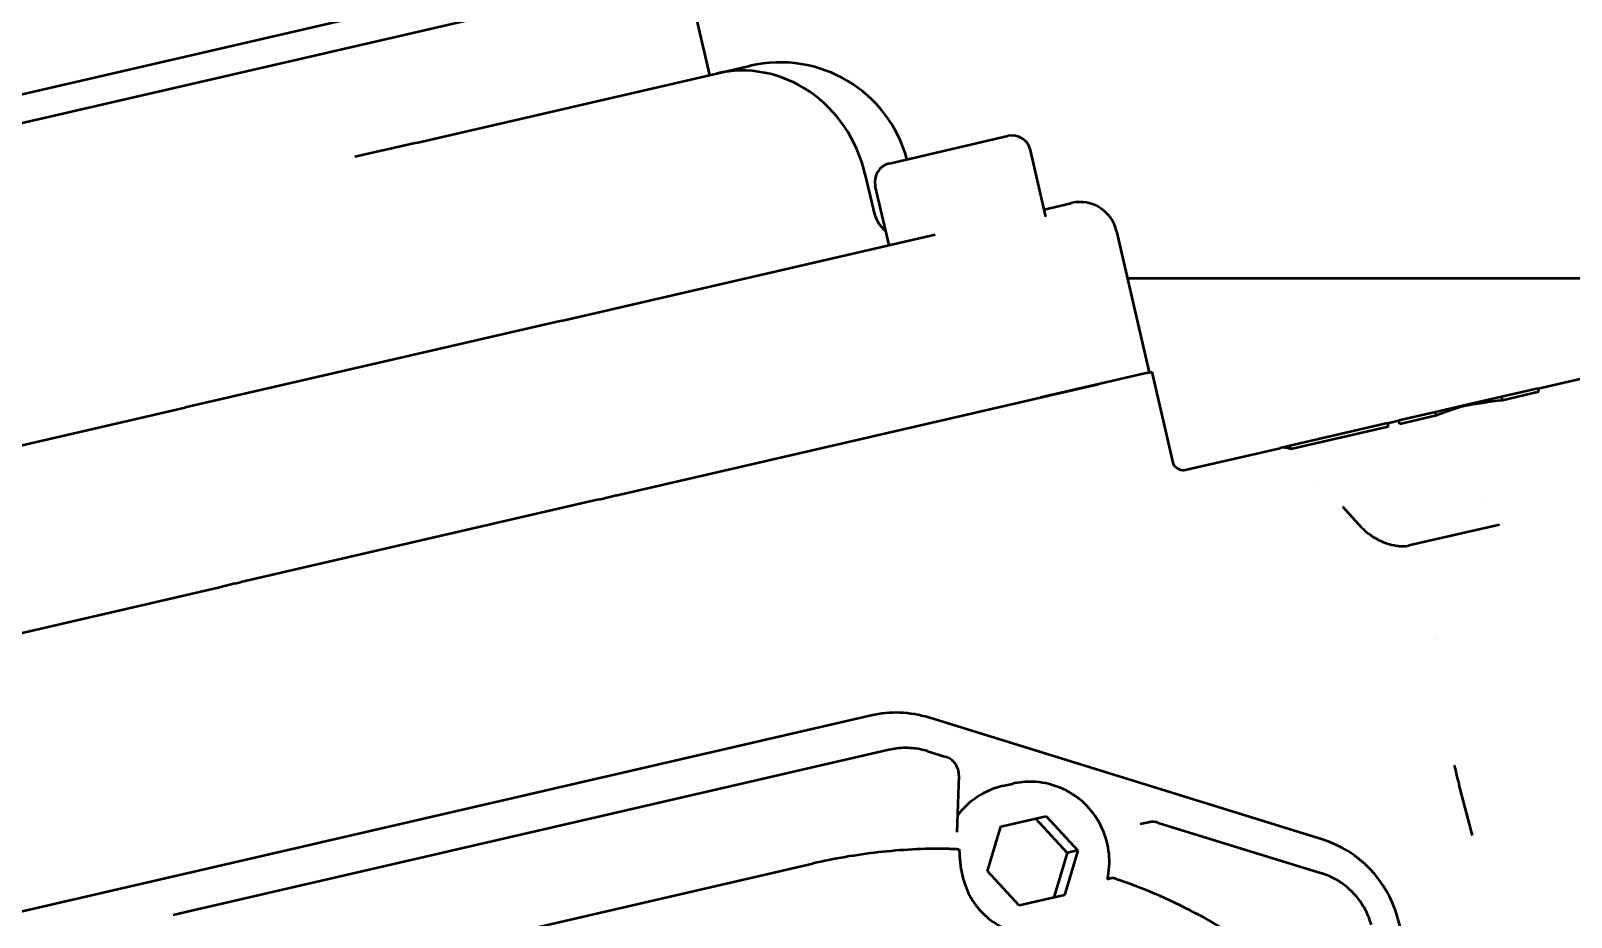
# Model space of a CAD drawing. Header units: inches. Extents: x 11 to 1621, y 11 to 1332.
# Drawn here: x 1226.967 to 1230.204, y 413.702 to 415.565 of the extents above; entities that cross this region are included whole.
import ezdxf

# ---------------------------------------------------------------- set-up
doc = ezdxf.new("R2010")
doc.units = ezdxf.units.IN
doc.header["$LTSCALE"] = 48
doc.header["$MEASUREMENT"] = 0
doc.layers.add('Visible (ANSI)', color=7, linetype='Continuous', lineweight=50)

msp = doc.modelspace()

# ---------------------------------------------------------------- linework, layer by layer
at = {"layer": 'Visible (ANSI)'}
for p, q in [((1228.271228, 415.736589), (1226.123011, 415.240634)), ((1228.342054, 415.692332), (1226.078754, 415.169808)), ((1228.342054, 415.692332), (1228.392978, 415.471756)), ((1227.777196, 415.329592), (1228.408654, 415.475375)), ((1228.408654, 415.475375), (1228.478329, 415.491461)), ((1228.771309, 415.286362), (1229.020656, 415.343929)), ((1227.777196, 415.329592), (1227.648007, 415.299766)), ((1229.100371, 415.173664), (1229.067874, 415.314424)), ((1228.720052, 415.264427), (1228.737764, 415.187705)), ((1228.770588, 415.114472), (1228.741805, 415.239145)), ((1229.096657, 415.189751), (1229.153761, 415.202934)), ((1229.154428, 415.203088), (1229.153761, 415.202934)), ((1228.082428, 414.955597), (1228.867497, 415.136845)), ((1229.248863, 415.144079), (1229.317499, 414.846781)), ((1229.27167, 415.045288), (1230.72074, 415.045288)), ((1228.082428, 414.955597), (1227.291407, 414.772976)), ((1229.089242, 414.794084), (1229.210665, 414.822116)), ((1229.210665, 414.822116), (1229.089242, 414.794084)), ((1229.313578, 414.845876), (1229.210665, 414.822116)), ((1229.313578, 414.845876), (1229.314355, 414.846055)), ((1229.314355, 414.846055), (1229.316388, 414.846524)), ((1229.317329, 414.846742), (1229.316388, 414.846524)), ((1229.317329, 414.846742), (1229.323803, 414.848236)), ((1229.368644, 414.654009), (1229.323803, 414.848236)), ((1230.135027, 414.813291), (1230.284214, 414.847733)), ((1228.196486, 414.587974), (1229.089242, 414.794084)), ((1230.058002, 414.795508), (1229.975997, 414.776576)), ((1230.135027, 414.813291), (1230.058002, 414.795508)), ((1230.059672, 414.788274), (1230.058002, 414.795508)), ((1230.136697, 414.806056), (1230.059672, 414.788274)), ((1230.136697, 414.806056), (1230.135027, 414.813291)), ((1226.454395, 414.579736), (1227.291407, 414.772976)), ((1229.919493, 414.763531), (1229.842467, 414.745748)), ((1229.921163, 414.756296), (1229.844137, 414.738514)), ((1229.975997, 414.776576), (1229.919493, 414.763531)), ((1229.921163, 414.756296), (1229.919493, 414.763531)), ((1229.976244, 414.775504), (1229.975997, 414.776576)), ((1229.818087, 414.740119), (1229.613295, 414.692839)), ((1229.819757, 414.732885), (1229.614965, 414.685605)), ((1229.818087, 414.740119), (1229.842467, 414.745748)), ((1229.818087, 414.740119), (1229.819757, 414.732885)), ((1229.844137, 414.738514), (1229.842467, 414.745748)), ((1229.613295, 414.692839), (1229.592803, 414.688108)), ((1229.614965, 414.685605), (1229.613295, 414.692839)), ((1229.390331, 414.641364), (1229.592803, 414.688108)), ((1229.390028, 414.641295), (1229.390035, 414.641297)), ((1229.668063, 414.616485), (1229.668057, 414.616485)), ((1228.160099, 414.579574), (1227.408185, 414.405981)), ((1228.160099, 414.579574), (1228.171964, 414.582313)), ((1228.189606, 414.586386), (1228.171964, 414.582313)), ((1228.196486, 414.587974), (1228.189606, 414.586386)), ((1229.76463, 414.5204), (1229.724597, 414.564577)), ((1230.022613, 414.58531), (1230.022614, 414.58531)), ((1230.053392, 414.526958), (1229.863228, 414.483055)), ((1227.39565, 414.403087), (1227.37684, 414.398744)), ((1227.39565, 414.403087), (1227.408185, 414.405981)), ((1226.417684, 414.177306), (1227.36951, 414.397052)), ((1227.37684, 414.398744), (1227.36951, 414.397052)), ((1228.732802, 414.125911), (1226.671967, 413.650129)), ((1229.681846, 413.864945), (1228.854019, 414.121416)), ((1228.770543, 414.053812), (1227.283779, 413.710566)), ((1228.851507, 414.050813), (1228.889611, 414.039008)), ((1228.917301, 414.00003), (1228.9134, 413.881006)), ((1229.009859, 413.977745), (1229.029888, 413.982368)), ((1229.996799, 413.873747), (1229.968954, 413.979529)), ((1229.005819, 413.892568), (1229.100901, 413.91452)), ((1229.100901, 413.91452), (1229.167617, 413.842442)), ((1228.977452, 413.798539), (1229.005819, 413.892568)), ((1229.078369, 413.909318), (1229.145084, 413.83724)), ((1229.316165, 413.901302), (1229.298641, 413.897256)), ((1229.336521, 413.90055), (1229.679334, 413.794342)), ((1229.145084, 413.83724), (1229.116718, 413.74321)), ((1229.167617, 413.842442), (1229.13925, 413.748412)), ((1229.167617, 413.842442), (1229.145084, 413.83724)), ((1227.269575, 413.505258), (1228.610512, 413.814838)), ((1229.044168, 413.72646), (1228.977452, 413.798539)), ((1229.13925, 413.748412), (1229.044168, 413.72646)), ((1227.283779, 413.710566), (1227.266255, 413.70652)), ((1229.991429, 413.153058), (1229.839429, 413.701946))]:
    msp.add_line(p, q, dxfattribs=at)
for centre, radius, start, end in [((1229.029513, 415.305568), 0.03937, 13, 102.999798), ((1228.780166, 415.248001), 0.03937, 103.000202, 193), ((1229.172141, 415.126366), 0.07874, 13, 103)]:
    msp.add_arc(centre, radius, start, end, dxfattribs=at)
for centre, major_axis, ratio, start_param, end_param in [((1228.470648, 415.206848), (-0.061994, 0.268527), 0.92878331, 4.71238898, 6.28318531), ((1228.540324, 415.222934), (0.270431, 0.062434), 0.99295987, 0.03572188, 1.57079633), ((1228.809022, 415.204156), (-0.017713, 0.076722), 0.92878331, 1.57079633, 2.23413721), ((1230.405508, 413.077684), (-0.394107, 1.707066), 0.58542961, 0.03543434, 0.09209697), ((1230.318721, 413.057647), (0.394107, -1.707066), 0.84963946, 3.04949569, 3.10615831), ((1229.98691, 412.981043), (-0.394107, 1.707066), 0.13052619, 6.19108834, 6.28318531), ((1229.735457, 414.493963), (0.029173, 0.026437), 0.9654291, 6.28315125, 6.28318531), ((1230.126845, 413.013349), (0.323256, -1.400177), 0.13052619, 2.68326328, 2.68326794), ((1228.78594, 413.895744), (-0.053138, 0.230166), 0.99144486, 5.75958653, 6.28318531), ((1229.047499, 413.81471), (-0.037639, 0.163034), 0.99144486, 0, 0.70056074), ((1229.613767, 413.639273), (0.053138, -0.230166), 0.99144486, 1.61442956, 2.61799388), ((1228.876203, 412.664007), (0.26569, -1.150831), 0.99144486, 2.26856004, 2.58531758)]:
    msp.add_ellipse(centre, major_axis=major_axis, ratio=ratio, start_param=start_param, end_param=end_param, dxfattribs=at)
for points, knots in [([(1229.368614, 414.654138), (1229.368706, 414.653847), (1229.369532, 414.651359), (1229.378122, 414.642328), (1229.390041, 414.641298), (1229.390041, 414.641298)], [0.054349874, 0.054349874, 0.054349874, 0.054349874, 0.27185075, 0.27185075, 0.705184665, 0.705184665, 0.705184665, 0.705184665]), ([(1229.764631, 414.520399), (1229.771865, 414.512416), (1229.783026, 414.503276), (1229.80769, 414.490916), (1229.817885, 414.486613), (1229.835591, 414.48308), (1229.839269, 414.482489), (1229.848143, 414.48172), (1229.854566, 414.481056), (1229.863228, 414.483055)], [0, 0, 0, 0, 0.473034078, 0.473034078, 0.743248754, 0.743248754, 0.807992735, 0.807992735, 0.878087534, 0.878087534, 0.878087534, 0.878087534]), ([(1228.851507, 414.050813), (1228.846283, 414.052432), (1228.840974, 414.053775), (1228.830249, 414.055896), (1228.824831, 414.056673), (1228.813946, 414.057653), (1228.808478, 414.057856), (1228.797553, 414.057684), (1228.792096, 414.05731), (1228.781252, 414.055988), (1228.775865, 414.055041), (1228.770543, 414.053812)], [1.047197551, 1.047197551, 1.047197551, 1.047197551, 1.151917306, 1.151917306, 1.256637061, 1.256637061, 1.361356817, 1.361356817, 1.466076572, 1.466076572, 1.570796327, 1.570796327, 1.570796327, 1.570796327]), ([(1228.917301, 414.00003), (1228.917414, 414.00345), (1228.917079, 414.006884), (1228.91554, 414.013551), (1228.914335, 414.016783), (1228.911135, 414.022833), (1228.90914, 414.02565), (1228.904487, 414.030676), (1228.90183, 414.032886), (1228.896031, 414.036544), (1228.892889, 414.037992), (1228.889611, 414.039008)], [6.02138592, 6.02138592, 6.02138592, 6.02138592, 6.28318531, 6.28318531, 6.54498469, 6.54498469, 6.80678408, 6.80678408, 7.06858347, 7.06858347, 7.33038286, 7.33038286, 7.33038286, 7.33038286]), ([(1229.229577, 413.781358), (1229.231594, 413.790171), (1229.232898, 413.799149), (1229.234606, 413.825999), (1229.232876, 413.844006), (1229.223868, 413.878592), (1229.216587, 413.895163), (1229.197206, 413.925173), (1229.185112, 413.938609), (1229.157343, 413.96097), (1229.141679, 413.969898), (1229.108374, 413.982335), (1229.090744, 413.985854), (1229.058537, 413.987016), (1229.043997, 413.985626), (1229.029888, 413.982368)], [5.82789717, 5.82789717, 5.82789717, 5.82789717, 5.99039925, 5.99039925, 6.3113468, 6.3113468, 6.63247646, 6.63247646, 6.95334905, 6.95334905, 7.27361998, 7.27361998, 7.59317452, 7.59317452, 7.85398163, 7.85398163, 7.85398163, 7.85398163]), ([(1229.336521, 413.90055), (1229.335209, 413.900956), (1229.333876, 413.901294), (1229.331182, 413.901826), (1229.32982, 413.902022), (1229.327084, 413.902268), (1229.325709, 413.902319), (1229.322961, 413.902276), (1229.321588, 413.902182), (1229.31886, 413.901849), (1229.317505, 413.901611), (1229.316165, 413.901302)], [1.047197551, 1.047197551, 1.047197551, 1.047197551, 1.151917306, 1.151917306, 1.256637061, 1.256637061, 1.361356817, 1.361356817, 1.466076572, 1.466076572, 1.570796327, 1.570796327, 1.570796327, 1.570796327]), ([(1228.898086, 413.845905), (1228.896178, 413.845926), (1228.894269, 413.845942), (1228.844006, 413.846244), (1228.795641, 413.843608), (1228.701081, 413.83301), (1228.65487, 413.825079), (1228.610512, 413.814838)], [3.251544281, 3.251544281, 3.251544281, 3.251544281, 3.265356649, 3.265356649, 3.615248785, 3.615248785, 3.96514092, 3.96514092, 3.96514092, 3.96514092]), ([(1228.898086, 413.845905), (1228.900123, 413.845883), (1228.90215, 413.845844), (1228.906144, 413.845729), (1228.908021, 413.845654), (1228.911699, 413.845467), (1228.913322, 413.845353), (1228.915941, 413.845113), (1228.916827, 413.844988), (1228.91762, 413.8448), (1228.917766, 413.844731), (1228.917773, 413.844666)], [-0.1051423195, -0.1051423195, -0.1051423195, -0.1051423195, -0.089381385, -0.089381385, -0.0726792206, -0.0726792206, -0.0521452284, -0.0521452284, -0.0291809427, -0.0291809427, -0.0145114809, -0.0145114809, -0.0145114809, -0.0145114809]), ([(1228.919082, 413.828767), (1228.919581, 413.820459), (1228.920574, 413.810863), (1228.923875, 413.792616), (1228.925967, 413.783876), (1228.928569, 413.775445)], [0, 0, 0, 0, 0.081976515, 0.081976515, 0.149215447, 0.149215447, 0.149215447, 0.149215447]), ([(1229.784402, 413.68571), (1229.781594, 413.695853), (1229.777772, 413.705715), (1229.768257, 413.724484), (1229.762563, 413.73339), (1229.749527, 413.749891), (1229.742185, 413.757485), (1229.726147, 413.771055), (1229.717451, 413.777032), (1229.699051, 413.787124), (1229.689347, 413.79124), (1229.679334, 413.794342)], [0.04363323, 0.04363323, 0.04363323, 0.04363323, 0.2443461, 0.2443461, 0.44505896, 0.44505896, 0.64577182, 0.64577182, 0.84648469, 0.84648469, 1.04719755, 1.04719755, 1.04719755, 1.04719755]), ([(1228.928569, 413.775445), (1228.93321, 413.760404), (1228.9401, 413.746064), (1228.95776, 413.720061), (1228.968528, 413.7084), (1228.992976, 413.688793), (1229.006653, 413.680849), (1229.0357, 413.669375), (1229.051065, 413.665847), (1229.082122, 413.66351), (1229.097809, 413.664703), (1229.112967, 413.668202)], [3.21464141, 3.21464141, 3.21464141, 3.21464141, 3.51419092, 3.51419092, 3.81374044, 3.81374044, 4.11328995, 4.11328995, 4.41283947, 4.41283947, 4.71238898, 4.71238898, 4.71238898, 4.71238898]), ([(1229.248929, 413.781969), (1229.247866, 413.782405), (1229.246786, 413.782764), (1229.244543, 413.783345), (1229.243387, 413.783552), (1229.239772, 413.783933), (1229.237425, 413.783769), (1229.233299, 413.782785), (1229.231503, 413.782009), (1229.229756, 413.780884), (1229.229579, 413.780765), (1229.229406, 413.780643)], [-0.0777590195, -0.0777590195, -0.0777590195, -0.0777590195, -0.0688979502, -0.0688979502, -0.0593745104, -0.0593745104, -0.0385953758, -0.0385953758, -0.019124103, -0.019124103, -0.0168890269, -0.0168890269, -0.0168890269, -0.0168890269]), ([(1229.248929, 413.781969), (1229.249538, 413.781722), (1229.250151, 413.781479), (1229.251193, 413.781081), (1229.251618, 413.780923), (1229.252314, 413.780671), (1229.252586, 413.780575), (1229.252918, 413.780459), (1229.25298, 413.780437), (1229.253042, 413.780416)], [0.1486504897, 0.1486504897, 0.1486504897, 0.1486504897, 0.1536924736, 0.1536924736, 0.1571504493, 0.1571504493, 0.1593505532, 0.1593505532, 0.1598506024, 0.1598506024, 0.1598506024, 0.1598506024])]:
    msp.add_open_spline(points, degree=3, knots=knots, dxfattribs=at)
for points in [[(1229.958661, 414.021238), (1229.961877, 414.00729), (1229.965308, 413.993382), (1229.968954, 413.979529)], [(1228.917773, 413.844666), (1228.918302, 413.839818), (1228.918739, 413.834482), (1228.919082, 413.828767)]]:
    msp.add_open_spline(points, degree=3, dxfattribs=at)

doc.saveas('drawing.dxf')
